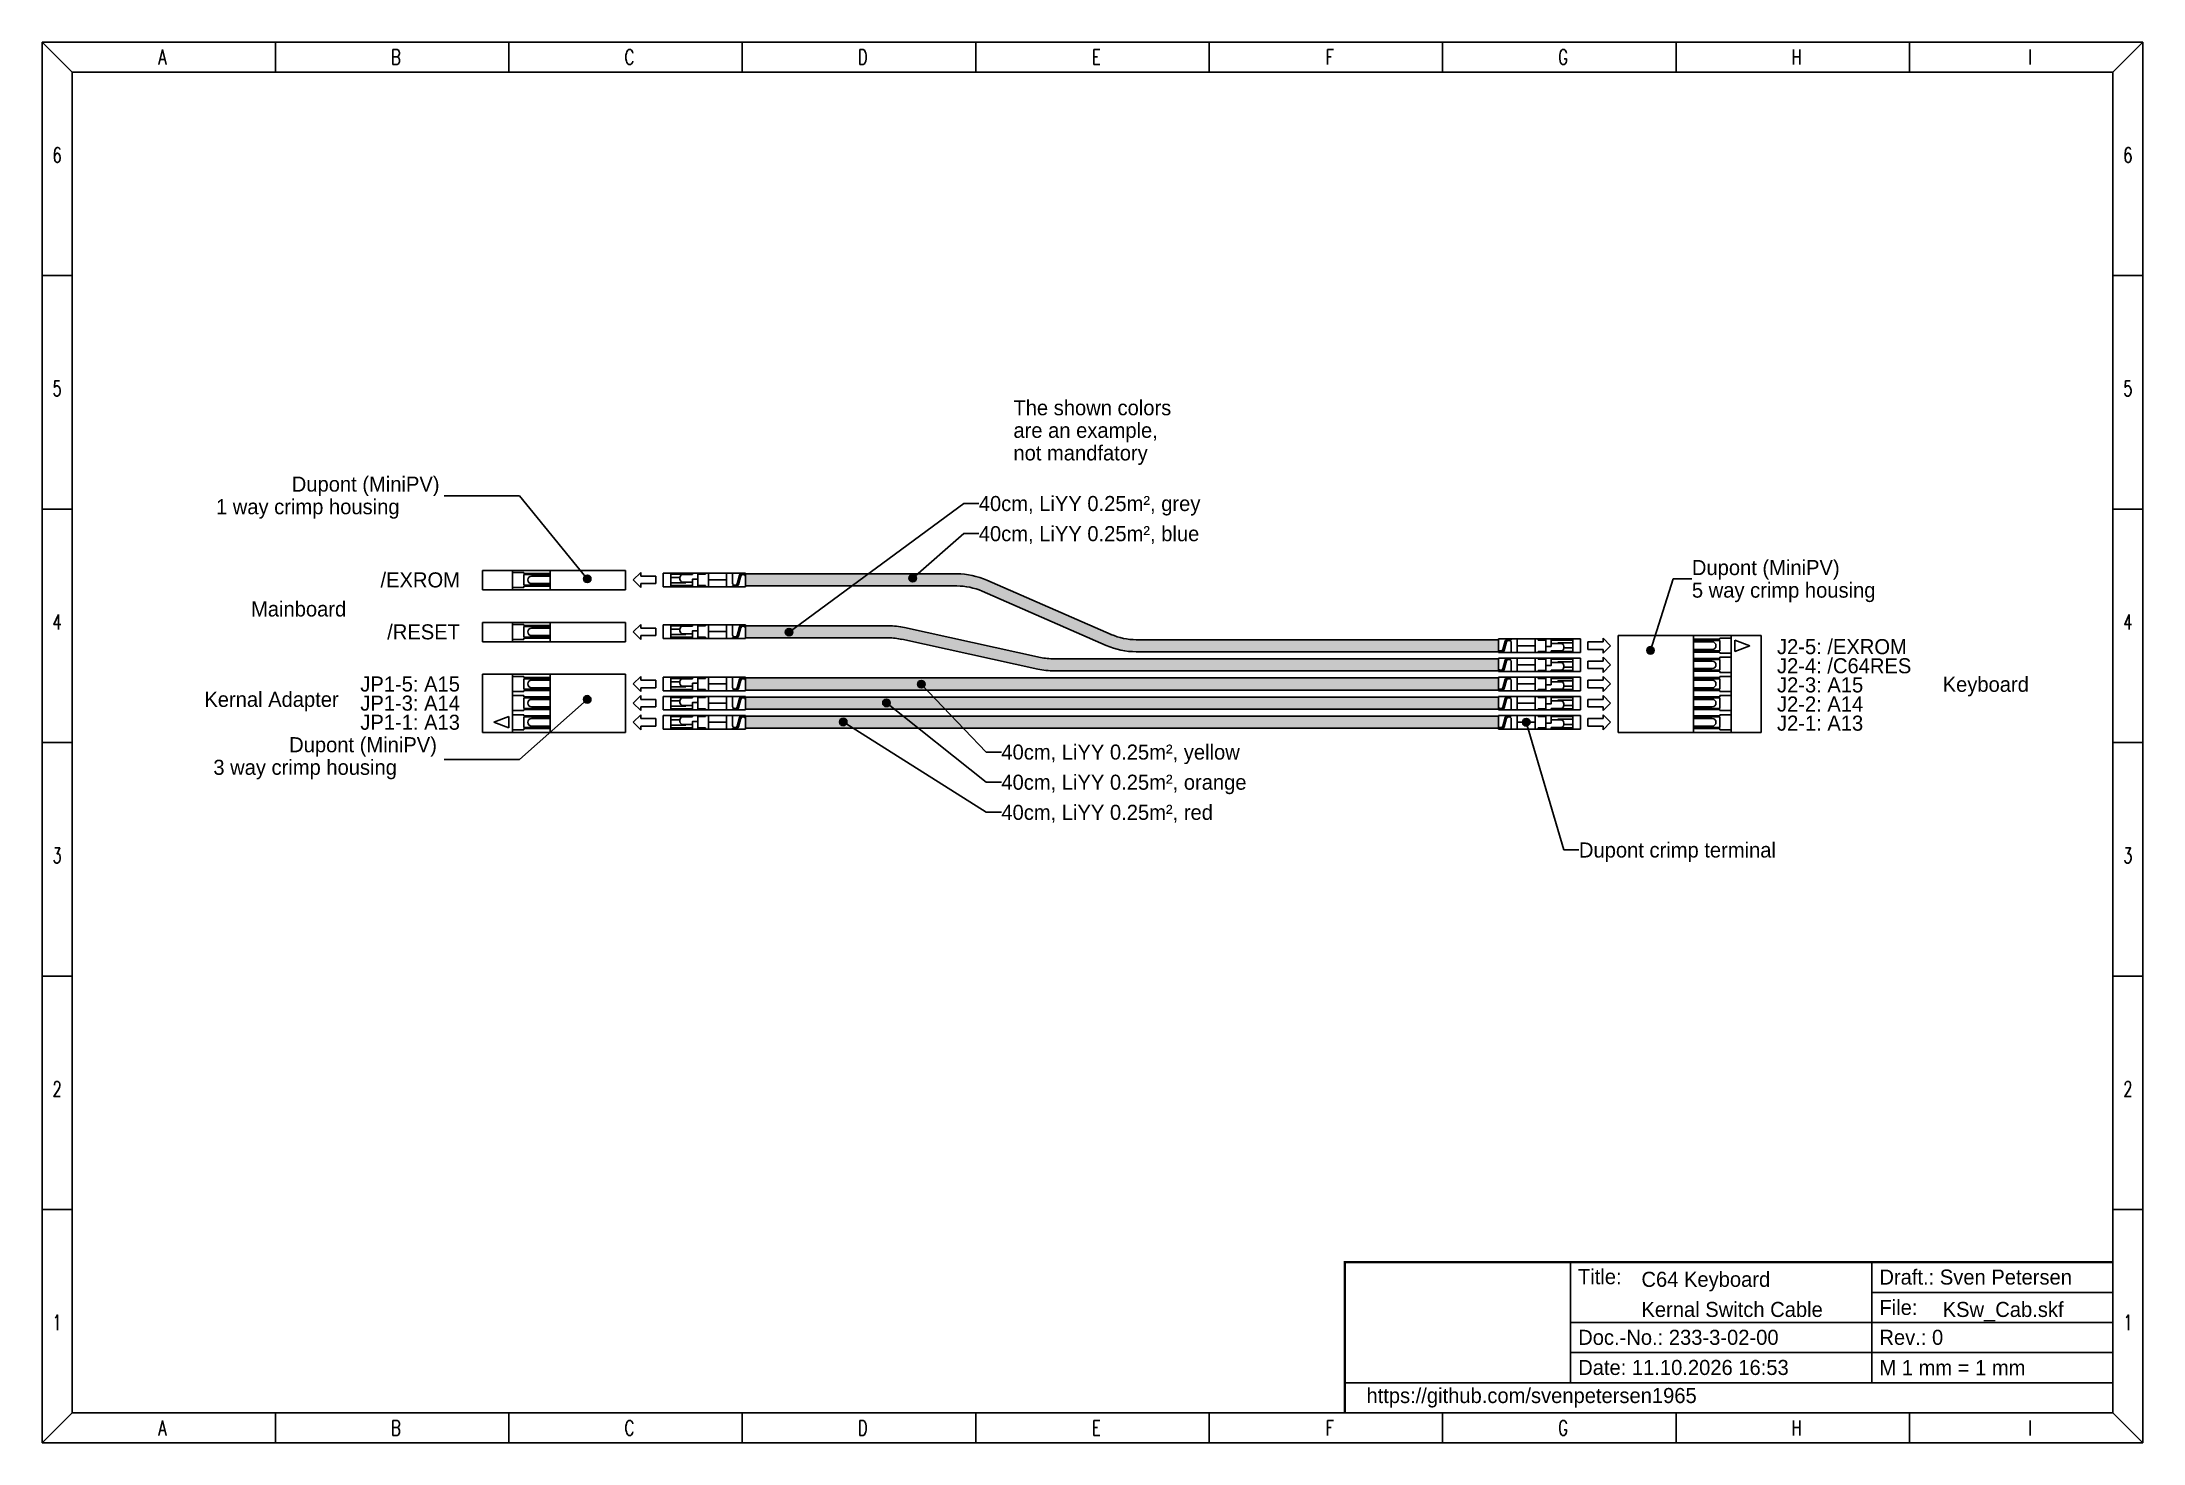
# Model space of a CAD drawing. Extents: x 13 to 292, y 8 to 194.
import ezdxf
from ezdxf.enums import TextEntityAlignment as Align

# ---------------------------------------------------------------- set-up
doc = ezdxf.new("R2010")
doc.units = 0
for name, color, linetype in [('BEMASSUNG', 7, 'Continuous'), ('RAHMEN', 7, 'Continuous'), ('ZEICHNUNG', 7, 'Continuous')]:
    doc.layers.add(name, color=color, linetype=linetype)
doc.styles.add('FUTURALTBT', font='FUTURAL.TTF')
doc.styles.add('ROMANS', font='romans__.ttf')

msp = doc.modelspace()

# ---------------------------------------------------------------- hatches: boundary and pattern name
at = {"layer": 'BEMASSUNG', "linetype": 'Continuous'}
for points in [[(84.5, 123, 1), (85.5, 123, 1)], [(128.73, 123.09, 1), (127.73, 123.09, 1)], [(112.31, 115.92, 1), (111.31, 115.92, 1)], [(226.7, 113.5, 1), (225.7, 113.5, 1)], [(129.87, 109.02, 1), (128.87, 109.02, 1)], [(84.5, 107, 1), (85.5, 107, 1)], [(125.24, 106.53, 1), (124.24, 106.53, 1)], [(119.5, 104, 1), (118.5, 104, 1)], [(210.2, 103.96, 1), (209.2, 103.96, 1)]]:
    msp.add_hatch(color=7, dxfattribs=at).paths.add_polyline_path(points)
at = {"layer": 'ZEICHNUNG', "linetype": 'Continuous'}
for color, points in [(140, [(106, 123.66), (106, 122.06), (134.08, 122.06, -0.103363), (137.44, 121.36), (153.92, 114.16, 0.103363), (157.92, 113.32), (206, 113.32), (206, 114.92), (157.92, 114.92, -0.103363), (154.56, 115.62), (138.08, 122.82, 0.103363), (134.08, 123.66)]), (9, [(206, 110.78), (206, 112.38), (147, 112.38, -0.053951), (145.2, 112.57), (127.14, 116.53, 0.053951), (125, 116.76), (106, 116.76), (106, 115.16), (125, 115.16, -0.053951), (126.8, 114.97), (144.86, 111.01, 0.053951), (147, 110.78)]), (2, [(106, 109.84), (106, 108.24), (206, 108.24), (206, 109.84)]), (30, [(106, 107.3), (106, 105.7), (206, 105.7), (206, 107.3)]), (1, [(106, 104.76), (106, 103.16), (206, 103.16), (206, 104.76)])]:
    msp.add_hatch(color=color, dxfattribs=at).paths.add_polyline_path(points)

# ---------------------------------------------------------------- linework, layer by layer
at = {"layer": 'BEMASSUNG', "color": 7, "linetype": 'Continuous'}
for p, q in [((76, 134), (66, 134)), ((85, 123), (76, 134)), ((111.81, 115.92), (135, 133)), ((135, 133), (137, 133)), ((128.23, 123.09), (135, 129)), ((135, 129), (137, 129)), ((91.1, 122.86), (92.1, 123.86)), ((91.1, 122.86), (92.1, 121.86)), ((92.1, 123.86), (92.1, 123.36)), ((92.1, 123.36), (94.1, 123.36)), ((94.1, 123.36), (94.1, 122.36)), ((226.2, 113.5), (229.2, 123)), ((229.2, 123), (231.7, 123)), ((94.1, 122.36), (92.1, 122.36)), ((92.1, 122.36), (92.1, 121.86)), ((91.1, 115.96), (92.1, 116.96)), ((91.1, 115.96), (92.1, 114.96)), ((92.1, 116.96), (92.1, 116.46)), ((92.1, 116.46), (94.1, 116.46)), ((94.1, 115.46), (92.1, 115.46)), ((92.1, 115.46), (92.1, 114.96)), ((94.1, 116.46), (94.1, 115.46)), ((217.9, 113.62), (217.9, 114.62)), ((217.9, 114.62), (219.9, 114.62)), ((219.9, 114.62), (219.9, 115.12)), ((220.9, 114.12), (219.9, 115.12)), ((219.9, 113.62), (217.9, 113.62)), ((217.9, 111.08), (217.9, 112.08)), ((217.9, 112.08), (219.9, 112.08)), ((220.9, 114.12), (219.9, 113.12)), ((219.9, 113.12), (219.9, 113.62)), ((219.9, 112.08), (219.9, 112.58)), ((220.9, 111.58), (219.9, 112.58)), ((91.1, 109.04), (92.1, 110.04)), ((91.1, 109.04), (92.1, 108.04)), ((92.1, 110.04), (92.1, 109.54)), ((92.1, 109.54), (94.1, 109.54)), ((94.1, 109.54), (94.1, 108.54)), ((129.37, 109.02), (138, 100)), ((219.9, 111.08), (217.9, 111.08)), ((217.9, 108.54), (217.9, 109.54)), ((217.9, 109.54), (219.9, 109.54)), ((220.9, 111.58), (219.9, 110.58)), ((219.9, 110.58), (219.9, 111.08)), ((219.9, 109.54), (219.9, 110.04)), ((220.9, 109.04), (219.9, 110.04)), ((220.9, 109.04), (219.9, 108.04)), ((85, 107), (76, 99)), ((91.1, 106.5), (92.1, 107.5)), ((91.1, 106.5), (92.1, 105.5)), ((94.1, 108.54), (92.1, 108.54)), ((92.1, 108.54), (92.1, 108.04)), ((92.1, 107.5), (92.1, 107)), ((92.1, 107), (94.1, 107)), ((94.1, 107), (94.1, 106)), ((124.74, 106.53), (138, 96)), ((219.9, 108.54), (217.9, 108.54)), ((217.9, 106), (217.9, 107)), ((217.9, 107), (219.9, 107)), ((219.9, 108.04), (219.9, 108.54)), ((219.9, 107), (219.9, 107.5)), ((220.9, 106.5), (219.9, 107.5)), ((220.9, 106.5), (219.9, 105.5)), ((91.1, 103.96), (92.1, 104.96)), ((91.1, 103.96), (92.1, 102.96)), ((94.1, 106), (92.1, 106)), ((92.1, 106), (92.1, 105.5)), ((92.1, 104.96), (92.1, 104.46)), ((92.1, 104.46), (94.1, 104.46)), ((94.1, 103.46), (92.1, 103.46)), ((92.1, 103.46), (92.1, 102.96)), ((94.1, 104.46), (94.1, 103.46)), ((119, 104), (138, 92)), ((209.7, 103.96), (214.7, 87)), ((219.9, 106), (217.9, 106)), ((217.9, 103.46), (217.9, 104.46)), ((217.9, 104.46), (219.9, 104.46)), ((219.9, 103.46), (217.9, 103.46)), ((219.9, 105.5), (219.9, 106)), ((219.9, 104.46), (219.9, 104.96)), ((220.9, 103.96), (219.9, 104.96)), ((220.9, 103.96), (219.9, 102.96)), ((219.9, 102.96), (219.9, 103.46)), ((76, 99), (66, 99)), ((138, 100), (140, 100)), ((138, 96), (140, 96)), ((138, 92), (140, 92)), ((214.7, 87), (216.7, 87))]:
    msp.add_line(p, q, dxfattribs=at)
for centre in [(85, 123), (128.23, 123.09), (111.81, 115.92), (226.2, 113.5), (129.37, 109.02), (85, 107), (124.74, 106.53), (119, 104), (209.7, 103.96)]:
    msp.add_circle(centre, 0.5, dxfattribs=at)
at = {"layer": 'RAHMEN', "color": 7, "linetype": 'Continuous'}
for p, q in [((12.6, 194.27), (16.6, 190.27)), ((12.6, 194.27), (16.6, 194.27)), ((291.6, 194.27), (12.6, 194.27)), ((12.6, 194.27), (12.6, 8.27)), ((43.6, 194.27), (43.6, 190.27)), ((74.6, 194.27), (74.6, 190.27)), ((105.6, 194.27), (105.6, 190.27)), ((136.6, 194.27), (136.6, 190.27)), ((167.6, 194.27), (167.6, 190.27)), ((198.6, 194.27), (198.6, 190.27)), ((229.6, 194.27), (229.6, 190.27)), ((260.6, 194.27), (260.6, 190.27)), ((287.6, 190.27), (291.6, 194.27)), ((291.6, 8.27), (291.6, 194.27)), ((287.6, 190.27), (16.6, 190.27)), ((16.6, 190.27), (16.6, 12.27)), ((287.6, 12.27), (287.6, 190.27)), ((12.6, 163.27), (16.6, 163.27)), ((287.6, 163.27), (291.6, 163.27)), ((12.6, 132.27), (16.6, 132.27)), ((287.6, 132.27), (291.6, 132.27)), ((12.6, 101.27), (16.6, 101.27)), ((287.6, 101.27), (291.6, 101.27)), ((12.6, 70.27), (16.6, 70.27)), ((287.6, 70.27), (291.6, 70.27)), ((12.6, 39.27), (16.6, 39.27)), ((287.6, 39.27), (291.6, 39.27)), ((215.6, 32.27), (215.6, 16.27)), ((255.6, 32.27), (255.6, 16.27)), ((255.6, 28.27), (287.6, 28.27)), ((215.6, 24.27), (255.6, 24.27)), ((255.6, 24.27), (287.6, 24.27)), ((215.6, 20.27), (255.6, 20.27)), ((255.6, 20.27), (287.6, 20.27)), ((185.6, 16.27), (287.6, 16.27)), ((12.6, 8.27), (16.6, 12.27)), ((16.6, 12.27), (287.6, 12.27)), ((43.6, 12.27), (43.6, 8.27)), ((74.6, 12.27), (74.6, 8.27)), ((105.6, 12.27), (105.6, 8.27)), ((136.6, 12.27), (136.6, 8.27)), ((167.6, 12.27), (167.6, 8.27)), ((198.6, 12.27), (198.6, 8.27)), ((229.6, 12.27), (229.6, 8.27)), ((260.6, 12.27), (260.6, 8.27)), ((287.6, 12.27), (291.6, 8.27)), ((291.6, 12.27), (291.6, 8.27)), ((12.6, 8.27), (291.6, 8.27))]:
    msp.add_line(p, q, dxfattribs=at)
msp.add_lwpolyline([(185.6, 12.27, 0.3, 0.3, 0), (185.6, 32.27, 0.3, 0.3, 0), (287.6, 32.27, 0.3, 0.3, 0)], format="xyseb", dxfattribs=at)
at = {"layer": 'ZEICHNUNG', "color": 7, "linetype": 'Continuous'}
for p, q in [((90.1, 124.12), (71.1, 124.12)), ((71.1, 124.12), (71.1, 121.52)), ((75.1, 121.52), (75.1, 124.12)), ((76.6, 123.86), (75.1, 123.86)), ((75.1, 123.86), (75.1, 121.86)), ((76.6, 123.71), (76.6, 123.86)), ((80.1, 123.71), (76.6, 123.71)), ((80.1, 123.56), (76.6, 123.56)), ((76.6, 123.56), (76.6, 122.16)), ((80.1, 123.36), (77.6, 123.36)), ((80.1, 121.52), (80.1, 124.12)), ((80.1, 122.01), (80.1, 123.71)), ((90.1, 121.52), (90.1, 124.12)), ((95.1, 121.96), (95.1, 123.76)), ((99, 123.76), (95.1, 123.76)), ((96.1, 121.96), (96.1, 123.76)), ((99, 123.61), (96.1, 123.61)), ((97.3, 123.16), (96.1, 123.16)), ((97.3, 123.16), (97.3, 122.96)), ((99, 123.56), (97.7, 123.56)), ((99.7, 123.76), (99, 123.76)), ((99, 123.76), (99, 123.56)), ((99.7, 121.96), (99.7, 123.76)), ((101.1, 123.76), (99.7, 123.76)), ((100.7, 123.61), (99.7, 123.61)), ((100.7, 123.76), (100.7, 123.61)), ((101.1, 121.96), (101.1, 123.76)), ((103.5, 123.76), (101.1, 123.76)), ((103.5, 122.86), (101.1, 122.86)), ((103.5, 121.96), (103.5, 123.76)), ((104.3, 123.76), (103.5, 123.76)), ((106, 123.76), (104.3, 123.76)), ((104.3, 122.41), (104.3, 123.76)), ((104.3, 123.76), (104.3, 122.41)), ((105.22, 123.48), (104.91, 122.34)), ((105.08, 122.24), (105.39, 123.38)), ((106, 123.66), (105.46, 123.66)), ((105.63, 123.56), (105.75, 123.56)), ((106, 123.76), (106, 121.96)), ((106, 123.66), (106, 122.06)), ((106, 123.66), (134.08, 123.66)), ((106, 123.66), (106, 122.06)), ((106, 123.31), (106, 121.96)), ((138.08, 122.82), (154.56, 115.62)), ((71.1, 121.52), (90.1, 121.52)), ((75.1, 121.86), (76.6, 121.86)), ((76.6, 122.16), (80.1, 122.16)), ((80.1, 122.01), (76.6, 122.01)), ((76.6, 122.01), (76.6, 121.86)), ((77.6, 122.36), (80.1, 122.36)), ((99, 121.96), (95.1, 121.96)), ((96.1, 122.46), (98.1, 122.46)), ((99, 122.11), (96.1, 122.11)), ((97.7, 122.56), (99, 122.56)), ((98.1, 122.46), (98.1, 122.56)), ((100.7, 122.11), (99.7, 122.11)), ((101.1, 121.96), (99.7, 121.96)), ((100.7, 121.96), (100.7, 122.11)), ((103.5, 121.96), (101.1, 121.96)), ((104.3, 121.96), (103.5, 121.96)), ((104.84, 122.06), (104.3, 122.06)), ((104.3, 122.06), (104.3, 121.96)), ((106, 121.96), (104.3, 121.96)), ((104.67, 122.16), (104.55, 122.16)), ((106, 122.06), (134.08, 122.06)), ((137.44, 121.36), (153.92, 114.16)), ((90.1, 117.22), (71.1, 117.22)), ((71.1, 117.22), (71.1, 114.62)), ((75.1, 114.62), (75.1, 117.22)), ((80.1, 114.62), (80.1, 117.22)), ((90.1, 114.62), (90.1, 117.22)), ((71.1, 114.62), (90.1, 114.62)), ((76.6, 116.96), (75.1, 116.96)), ((75.1, 116.96), (75.1, 114.96)), ((75.1, 114.96), (76.6, 114.96)), ((76.6, 116.81), (76.6, 116.96)), ((80.1, 116.81), (76.6, 116.81)), ((80.1, 116.66), (76.6, 116.66)), ((76.6, 116.66), (76.6, 115.26)), ((76.6, 115.26), (80.1, 115.26)), ((80.1, 115.11), (76.6, 115.11)), ((76.6, 115.11), (76.6, 114.96)), ((80.1, 116.46), (77.6, 116.46)), ((77.6, 115.46), (80.1, 115.46)), ((80.1, 115.11), (80.1, 116.81)), ((95.1, 115.1), (95.1, 116.9)), ((99, 116.9), (95.1, 116.9)), ((99, 115.1), (95.1, 115.1)), ((96.1, 115.1), (96.1, 116.9)), ((99, 116.75), (96.1, 116.75)), ((97.3, 116.3), (96.1, 116.3)), ((96.1, 115.6), (98.1, 115.6)), ((99, 115.25), (96.1, 115.25)), ((97.3, 116.3), (97.3, 116.1)), ((99, 116.7), (97.7, 116.7)), ((97.7, 115.7), (99, 115.7)), ((98.1, 115.6), (98.1, 115.7)), ((99.7, 116.9), (99, 116.9)), ((99, 116.9), (99, 116.7)), ((99.7, 115.1), (99.7, 116.9)), ((101.1, 116.9), (99.7, 116.9)), ((100.7, 116.75), (99.7, 116.75)), ((100.7, 115.25), (99.7, 115.25)), ((101.1, 115.1), (99.7, 115.1)), ((100.7, 116.9), (100.7, 116.75)), ((100.7, 115.1), (100.7, 115.25)), ((101.1, 115.1), (101.1, 116.9)), ((103.5, 116.9), (101.1, 116.9)), ((103.5, 116), (101.1, 116)), ((103.5, 115.1), (101.1, 115.1)), ((103.5, 115.1), (103.5, 116.9)), ((104.3, 116.9), (103.5, 116.9)), ((104.3, 115.1), (103.5, 115.1)), ((106, 116.9), (104.3, 116.9)), ((104.3, 115.55), (104.3, 116.9)), ((104.3, 116.9), (104.3, 115.55)), ((104.84, 115.2), (104.3, 115.2)), ((104.3, 115.2), (104.3, 115.1)), ((106, 115.1), (104.3, 115.1)), ((104.67, 115.3), (104.55, 115.3)), ((105.22, 116.62), (104.91, 115.48)), ((105.08, 115.38), (105.39, 116.52)), ((106, 116.8), (105.46, 116.8)), ((105.63, 116.7), (105.75, 116.7)), ((106, 116.9), (106, 115.1)), ((106, 116.76), (106, 115.16)), ((106, 116.76), (125, 116.76)), ((106, 116.76), (106, 115.16)), ((106, 116.45), (106, 115.1)), ((106, 115.16), (125, 115.16)), ((126.8, 114.97), (144.86, 111.01)), ((127.14, 116.53), (145.2, 112.57)), ((157.92, 114.92), (206, 114.92)), ((206, 113.22), (206, 115.02)), ((206, 115.02), (207.7, 115.02)), ((206, 113.67), (206, 115.02)), ((206, 114.92), (206, 113.32)), ((206.92, 114.74), (206.61, 113.6)), ((206.78, 113.5), (207.09, 114.64)), ((207.16, 114.92), (207.7, 114.92)), ((207.33, 114.82), (207.45, 114.82)), ((207.7, 115.02), (208.5, 115.02)), ((207.7, 114.92), (207.7, 115.02)), ((207.7, 114.57), (207.7, 113.22)), ((207.7, 113.22), (207.7, 114.57)), ((208.5, 115.02), (208.5, 113.22)), ((208.5, 115.02), (210.9, 115.02)), ((210.9, 115.02), (210.9, 113.22)), ((210.9, 115.02), (212.3, 115.02)), ((211.3, 115.02), (211.3, 114.87)), ((211.3, 114.87), (212.3, 114.87)), ((212.3, 115.02), (212.3, 113.22)), ((213, 115.02), (216.9, 115.02)), ((213, 114.87), (215.9, 114.87)), ((214.3, 114.42), (213, 114.42)), ((215.9, 114.52), (213.9, 114.52)), ((213.9, 114.52), (213.9, 114.42)), ((215.9, 115.02), (215.9, 113.22)), ((216.9, 115.02), (216.9, 113.22)), ((240.9, 115.46), (221.9, 115.46)), ((221.9, 115.46), (221.9, 102.62)), ((231.9, 115.46), (231.9, 102.62)), ((231.9, 114.97), (231.9, 113.27)), ((231.9, 114.97), (235.4, 114.97)), ((235.4, 114.82), (231.9, 114.82)), ((234.4, 114.62), (231.9, 114.62)), ((236.9, 115.12), (235.4, 115.12)), ((235.4, 114.97), (235.4, 115.12)), ((235.4, 113.42), (235.4, 114.82)), ((236.9, 115.46), (236.9, 102.62)), ((236.9, 113.12), (236.9, 115.12)), ((237.4, 113.37), (237.4, 114.87)), ((237.4, 114.87), (239.4, 114.12)), ((240.9, 102.62), (240.9, 115.46)), ((147, 112.38), (206, 112.38)), ((157.92, 113.32), (206, 113.32)), ((206, 113.32), (206.54, 113.32)), ((206, 113.22), (207.7, 113.22)), ((206, 110.68), (206, 112.48)), ((206, 112.48), (207.7, 112.48)), ((206, 111.13), (206, 112.48)), ((206, 112.38), (206, 110.78)), ((206.37, 113.42), (206.25, 113.42)), ((206.92, 112.2), (206.61, 111.06)), ((206.78, 110.96), (207.09, 112.1)), ((207.16, 112.38), (207.7, 112.38)), ((207.33, 112.28), (207.45, 112.28)), ((207.7, 113.22), (208.5, 113.22)), ((207.7, 112.48), (208.5, 112.48)), ((207.7, 112.38), (207.7, 112.48)), ((207.7, 112.03), (207.7, 110.68)), ((207.7, 110.68), (207.7, 112.03)), ((208.5, 114.12), (210.9, 114.12)), ((208.5, 113.22), (210.9, 113.22)), ((208.5, 112.48), (208.5, 110.68)), ((208.5, 112.48), (210.9, 112.48)), ((210.9, 113.22), (212.3, 113.22)), ((210.9, 112.48), (210.9, 110.68)), ((210.9, 112.48), (212.3, 112.48)), ((211.3, 113.22), (211.3, 113.37)), ((211.3, 113.37), (212.3, 113.37)), ((211.3, 112.48), (211.3, 112.33)), ((211.3, 112.33), (212.3, 112.33)), ((212.3, 113.22), (213, 113.22)), ((212.3, 112.48), (212.3, 110.68)), ((213, 113.42), (214.3, 113.42)), ((213, 113.22), (213, 113.42)), ((213, 113.37), (215.9, 113.37)), ((213, 113.22), (216.9, 113.22)), ((213, 112.48), (216.9, 112.48)), ((213, 112.33), (215.9, 112.33)), ((214.3, 111.88), (213, 111.88)), ((215.9, 111.98), (213.9, 111.98)), ((213.9, 111.98), (213.9, 111.88)), ((214.7, 113.82), (214.7, 114.02)), ((214.7, 113.82), (215.9, 113.82)), ((215.9, 112.48), (215.9, 110.68)), ((216.9, 112.48), (216.9, 110.68)), ((231.9, 113.62), (234.4, 113.62)), ((231.9, 113.42), (235.4, 113.42)), ((231.9, 113.27), (235.4, 113.27)), ((231.9, 112.43), (231.9, 110.73)), ((231.9, 112.43), (235.4, 112.43)), ((235.4, 112.28), (231.9, 112.28)), ((234.4, 112.08), (231.9, 112.08)), ((235.4, 113.27), (235.4, 113.12)), ((235.4, 113.12), (236.9, 113.12)), ((236.9, 112.58), (235.4, 112.58)), ((235.4, 112.43), (235.4, 112.58)), ((235.4, 110.88), (235.4, 112.28)), ((236.9, 110.58), (236.9, 112.58)), ((239.4, 114.12), (237.4, 113.37)), ((90.1, 110.34), (71.1, 110.34)), ((71.1, 110.34), (71.1, 102.62)), ((75.1, 102.62), (75.1, 110.34)), ((76.6, 110.04), (75.1, 110.04)), ((75.1, 110.04), (75.1, 108.04)), ((76.6, 109.89), (76.6, 110.04)), ((80.1, 109.89), (76.6, 109.89)), ((80.1, 109.74), (76.6, 109.74)), ((76.6, 109.74), (76.6, 108.34)), ((80.1, 109.54), (77.6, 109.54)), ((80.1, 102.62), (80.1, 110.34)), ((80.1, 108.19), (80.1, 109.89)), ((90.1, 102.62), (90.1, 110.34)), ((95.1, 108.14), (95.1, 109.94)), ((99, 109.94), (95.1, 109.94)), ((96.1, 108.14), (96.1, 109.94)), ((99, 109.79), (96.1, 109.79)), ((97.3, 109.34), (96.1, 109.34)), ((97.3, 109.34), (97.3, 109.14)), ((99, 109.74), (97.7, 109.74)), ((99.7, 109.94), (99, 109.94)), ((99, 109.94), (99, 109.74)), ((99.7, 108.14), (99.7, 109.94)), ((101.1, 109.94), (99.7, 109.94)), ((100.7, 109.79), (99.7, 109.79)), ((100.7, 109.94), (100.7, 109.79)), ((101.1, 108.14), (101.1, 109.94)), ((103.5, 109.94), (101.1, 109.94)), ((103.5, 109.04), (101.1, 109.04)), ((103.5, 108.14), (103.5, 109.94)), ((104.3, 109.94), (103.5, 109.94)), ((106, 109.94), (104.3, 109.94)), ((104.3, 108.59), (104.3, 109.94)), ((104.3, 109.94), (104.3, 108.59)), ((105.22, 109.66), (104.91, 108.52)), ((105.08, 108.42), (105.39, 109.56)), ((106, 109.84), (105.46, 109.84)), ((105.63, 109.74), (105.75, 109.74)), ((106, 109.94), (106, 108.14)), ((106, 109.84), (206, 109.84)), ((106, 109.84), (106, 108.24)), ((106, 109.49), (106, 108.14)), ((147, 110.78), (206, 110.78)), ((206, 110.78), (206.54, 110.78)), ((206, 110.68), (207.7, 110.68)), ((206, 108.14), (206, 109.94)), ((206, 109.94), (207.7, 109.94)), ((206, 108.59), (206, 109.94)), ((206, 109.84), (206, 108.24)), ((206.37, 110.88), (206.25, 110.88)), ((206.92, 109.66), (206.61, 108.52)), ((206.78, 108.42), (207.09, 109.56)), ((207.16, 109.84), (207.7, 109.84)), ((207.33, 109.74), (207.45, 109.74)), ((207.7, 110.68), (208.5, 110.68)), ((207.7, 109.94), (208.5, 109.94)), ((207.7, 109.84), (207.7, 109.94)), ((207.7, 109.49), (207.7, 108.14)), ((207.7, 108.14), (207.7, 109.49)), ((208.5, 111.58), (210.9, 111.58)), ((208.5, 110.68), (210.9, 110.68)), ((208.5, 109.94), (208.5, 108.14)), ((208.5, 109.94), (210.9, 109.94)), ((208.5, 109.04), (210.9, 109.04)), ((210.9, 110.68), (212.3, 110.68)), ((210.9, 109.94), (210.9, 108.14)), ((210.9, 109.94), (212.3, 109.94)), ((211.3, 110.68), (211.3, 110.83)), ((211.3, 110.83), (212.3, 110.83)), ((211.3, 109.94), (211.3, 109.79)), ((211.3, 109.79), (212.3, 109.79)), ((212.3, 110.68), (213, 110.68)), ((212.3, 109.94), (212.3, 108.14)), ((213, 110.88), (214.3, 110.88)), ((213, 110.68), (213, 110.88)), ((213, 110.83), (215.9, 110.83)), ((213, 110.68), (216.9, 110.68)), ((213, 109.94), (216.9, 109.94)), ((213, 109.79), (215.9, 109.79)), ((214.3, 109.34), (213, 109.34)), ((215.9, 109.44), (213.9, 109.44)), ((213.9, 109.44), (213.9, 109.34)), ((214.7, 111.28), (214.7, 111.48)), ((214.7, 111.28), (215.9, 111.28)), ((214.7, 108.74), (214.7, 108.94)), ((215.9, 109.94), (215.9, 108.14)), ((216.9, 109.94), (216.9, 108.14)), ((231.9, 111.08), (234.4, 111.08)), ((231.9, 110.88), (235.4, 110.88)), ((231.9, 110.73), (235.4, 110.73)), ((231.9, 109.89), (231.9, 108.19)), ((231.9, 109.89), (235.4, 109.89)), ((235.4, 109.74), (231.9, 109.74)), ((234.4, 109.54), (231.9, 109.54)), ((235.4, 110.73), (235.4, 110.58)), ((235.4, 110.58), (236.9, 110.58)), ((236.9, 110.04), (235.4, 110.04)), ((235.4, 109.89), (235.4, 110.04)), ((235.4, 108.34), (235.4, 109.74)), ((236.9, 108.04), (236.9, 110.04)), ((75.1, 108.04), (76.6, 108.04)), ((76.6, 107.5), (75.1, 107.5)), ((75.1, 107.5), (75.1, 105.5)), ((76.6, 108.34), (80.1, 108.34)), ((80.1, 108.19), (76.6, 108.19)), ((76.6, 108.19), (76.6, 108.04)), ((76.6, 107.35), (76.6, 107.5)), ((80.1, 107.35), (76.6, 107.35)), ((80.1, 107.2), (76.6, 107.2)), ((76.6, 107.2), (76.6, 105.8)), ((77.6, 108.54), (80.1, 108.54)), ((80.1, 107), (77.6, 107)), ((80.1, 105.65), (80.1, 107.35)), ((99, 108.14), (95.1, 108.14)), ((95.1, 105.6), (95.1, 107.4)), ((99, 107.4), (95.1, 107.4)), ((96.1, 108.64), (98.1, 108.64)), ((99, 108.29), (96.1, 108.29)), ((96.1, 105.6), (96.1, 107.4)), ((99, 107.25), (96.1, 107.25)), ((97.3, 106.8), (96.1, 106.8)), ((96.1, 106.1), (98.1, 106.1)), ((97.3, 106.8), (97.3, 106.6)), ((97.7, 108.74), (99, 108.74)), ((99, 107.2), (97.7, 107.2)), ((97.7, 106.2), (99, 106.2)), ((98.1, 108.64), (98.1, 108.74)), ((98.1, 106.1), (98.1, 106.2)), ((99.7, 107.4), (99, 107.4)), ((99, 107.4), (99, 107.2)), ((100.7, 108.29), (99.7, 108.29)), ((101.1, 108.14), (99.7, 108.14)), ((99.7, 105.6), (99.7, 107.4)), ((101.1, 107.4), (99.7, 107.4)), ((100.7, 107.25), (99.7, 107.25)), ((100.7, 108.14), (100.7, 108.29)), ((100.7, 107.4), (100.7, 107.25)), ((103.5, 108.14), (101.1, 108.14)), ((101.1, 105.6), (101.1, 107.4)), ((103.5, 107.4), (101.1, 107.4)), ((103.5, 106.5), (101.1, 106.5)), ((104.3, 108.14), (103.5, 108.14)), ((103.5, 105.6), (103.5, 107.4)), ((104.3, 107.4), (103.5, 107.4)), ((104.84, 108.24), (104.3, 108.24)), ((104.3, 108.24), (104.3, 108.14)), ((106, 108.14), (104.3, 108.14)), ((106, 107.4), (104.3, 107.4)), ((104.3, 106.05), (104.3, 107.4)), ((104.3, 107.4), (104.3, 106.05)), ((104.67, 108.34), (104.55, 108.34)), ((105.22, 107.12), (104.91, 105.98)), ((105.08, 105.88), (105.39, 107.02)), ((106, 107.3), (105.46, 107.3)), ((105.63, 107.2), (105.75, 107.2)), ((106, 108.24), (206, 108.24)), ((106, 107.4), (106, 105.6)), ((106, 107.3), (206, 107.3)), ((106, 107.3), (106, 105.7)), ((106, 106.95), (106, 105.6)), ((206, 108.24), (206.54, 108.24)), ((206, 108.14), (207.7, 108.14)), ((206, 105.6), (206, 107.4)), ((206, 107.4), (207.7, 107.4)), ((206, 106.05), (206, 107.4)), ((206, 107.3), (206, 105.7)), ((206.37, 108.34), (206.25, 108.34)), ((206.92, 107.12), (206.61, 105.98)), ((206.78, 105.88), (207.09, 107.02)), ((207.16, 107.3), (207.7, 107.3)), ((207.33, 107.2), (207.45, 107.2)), ((207.7, 108.14), (208.5, 108.14)), ((207.7, 107.4), (208.5, 107.4)), ((207.7, 107.3), (207.7, 107.4)), ((207.7, 106.95), (207.7, 105.6)), ((207.7, 105.6), (207.7, 106.95)), ((208.5, 108.14), (210.9, 108.14)), ((208.5, 107.4), (208.5, 105.6)), ((208.5, 107.4), (210.9, 107.4)), ((208.5, 106.5), (210.9, 106.5)), ((210.9, 108.14), (212.3, 108.14)), ((210.9, 107.4), (210.9, 105.6)), ((210.9, 107.4), (212.3, 107.4)), ((211.3, 108.14), (211.3, 108.29)), ((211.3, 108.29), (212.3, 108.29)), ((211.3, 107.4), (211.3, 107.25)), ((211.3, 107.25), (212.3, 107.25)), ((212.3, 108.14), (213, 108.14)), ((212.3, 107.4), (212.3, 105.6)), ((213, 108.34), (214.3, 108.34)), ((213, 108.14), (213, 108.34)), ((213, 108.29), (215.9, 108.29)), ((213, 108.14), (216.9, 108.14)), ((213, 107.4), (216.9, 107.4)), ((213, 107.25), (215.9, 107.25)), ((214.3, 106.8), (213, 106.8)), ((215.9, 106.9), (213.9, 106.9)), ((213.9, 106.9), (213.9, 106.8)), ((214.7, 108.74), (215.9, 108.74)), ((214.7, 106.2), (214.7, 106.4)), ((214.7, 106.2), (215.9, 106.2)), ((215.9, 107.4), (215.9, 105.6)), ((216.9, 107.4), (216.9, 105.6)), ((231.9, 108.54), (234.4, 108.54)), ((231.9, 108.34), (235.4, 108.34)), ((231.9, 108.19), (235.4, 108.19)), ((231.9, 107.35), (231.9, 105.65)), ((231.9, 107.35), (235.4, 107.35)), ((235.4, 107.2), (231.9, 107.2)), ((234.4, 107), (231.9, 107)), ((235.4, 108.19), (235.4, 108.04)), ((235.4, 108.04), (236.9, 108.04)), ((236.9, 107.5), (235.4, 107.5)), ((235.4, 107.35), (235.4, 107.5)), ((235.4, 105.8), (235.4, 107.2)), ((236.9, 105.5), (236.9, 107.5)), ((72.6, 103.96), (74.6, 104.71)), ((74.6, 103.21), (72.6, 103.96)), ((74.6, 104.71), (74.6, 103.21)), ((75.1, 105.5), (76.6, 105.5)), ((76.6, 104.96), (75.1, 104.96)), ((75.1, 104.96), (75.1, 102.96)), ((76.6, 105.8), (80.1, 105.8)), ((80.1, 105.65), (76.6, 105.65)), ((76.6, 105.65), (76.6, 105.5)), ((76.6, 104.81), (76.6, 104.96)), ((80.1, 104.81), (76.6, 104.81)), ((80.1, 104.66), (76.6, 104.66)), ((76.6, 104.66), (76.6, 103.26)), ((76.6, 103.26), (80.1, 103.26)), ((77.6, 106), (80.1, 106)), ((80.1, 104.46), (77.6, 104.46)), ((77.6, 103.46), (80.1, 103.46)), ((80.1, 103.11), (80.1, 104.81)), ((99, 105.6), (95.1, 105.6)), ((95.1, 103.06), (95.1, 104.86)), ((99, 104.86), (95.1, 104.86)), ((99, 105.75), (96.1, 105.75)), ((96.1, 103.06), (96.1, 104.86)), ((99, 104.71), (96.1, 104.71)), ((97.3, 104.26), (96.1, 104.26)), ((96.1, 103.56), (98.1, 103.56)), ((97.3, 104.26), (97.3, 104.06)), ((99, 104.66), (97.7, 104.66)), ((97.7, 103.66), (99, 103.66)), ((98.1, 103.56), (98.1, 103.66)), ((99.7, 104.86), (99, 104.86)), ((99, 104.86), (99, 104.66)), ((100.7, 105.75), (99.7, 105.75)), ((101.1, 105.6), (99.7, 105.6)), ((99.7, 103.06), (99.7, 104.86)), ((101.1, 104.86), (99.7, 104.86)), ((100.7, 104.71), (99.7, 104.71)), ((100.7, 105.6), (100.7, 105.75)), ((100.7, 104.86), (100.7, 104.71)), ((103.5, 105.6), (101.1, 105.6)), ((101.1, 103.06), (101.1, 104.86)), ((103.5, 104.86), (101.1, 104.86)), ((103.5, 103.96), (101.1, 103.96)), ((104.3, 105.6), (103.5, 105.6)), ((103.5, 103.06), (103.5, 104.86)), ((104.3, 104.86), (103.5, 104.86)), ((104.84, 105.7), (104.3, 105.7)), ((104.3, 105.7), (104.3, 105.6)), ((106, 105.6), (104.3, 105.6)), ((106, 104.86), (104.3, 104.86)), ((104.3, 103.51), (104.3, 104.86)), ((104.3, 104.86), (104.3, 103.51)), ((104.67, 105.8), (104.55, 105.8)), ((104.67, 103.26), (104.55, 103.26)), ((105.22, 104.58), (104.91, 103.44)), ((105.08, 103.34), (105.39, 104.48)), ((106, 104.76), (105.46, 104.76)), ((105.63, 104.66), (105.75, 104.66)), ((106, 105.7), (206, 105.7)), ((106, 104.86), (106, 103.06)), ((106, 104.76), (206, 104.76)), ((106, 104.76), (106, 103.16)), ((106, 104.41), (106, 103.06)), ((206, 105.7), (206.54, 105.7)), ((206, 105.6), (207.7, 105.6)), ((206, 103.06), (206, 104.86)), ((206, 104.86), (207.7, 104.86)), ((206, 103.51), (206, 104.86)), ((206, 104.76), (206, 103.16)), ((206.37, 105.8), (206.25, 105.8)), ((206.37, 103.26), (206.25, 103.26)), ((206.92, 104.58), (206.61, 103.44)), ((206.78, 103.34), (207.09, 104.48)), ((207.16, 104.76), (207.7, 104.76)), ((207.33, 104.66), (207.45, 104.66)), ((207.7, 105.6), (208.5, 105.6)), ((207.7, 104.86), (208.5, 104.86)), ((207.7, 104.76), (207.7, 104.86)), ((207.7, 104.41), (207.7, 103.06)), ((207.7, 103.06), (207.7, 104.41)), ((208.5, 105.6), (210.9, 105.6)), ((208.5, 104.86), (208.5, 103.06)), ((208.5, 104.86), (210.9, 104.86)), ((208.5, 103.96), (210.9, 103.96)), ((210.9, 105.6), (212.3, 105.6)), ((210.9, 104.86), (210.9, 103.06)), ((210.9, 104.86), (212.3, 104.86)), ((211.3, 105.6), (211.3, 105.75)), ((211.3, 105.75), (212.3, 105.75)), ((211.3, 104.86), (211.3, 104.71)), ((211.3, 104.71), (212.3, 104.71)), ((212.3, 105.6), (213, 105.6)), ((212.3, 104.86), (212.3, 103.06)), ((213, 105.8), (214.3, 105.8)), ((213, 105.6), (213, 105.8)), ((213, 105.75), (215.9, 105.75)), ((213, 105.6), (216.9, 105.6)), ((213, 104.86), (216.9, 104.86)), ((213, 104.71), (215.9, 104.71)), ((214.3, 104.26), (213, 104.26)), ((213, 103.26), (214.3, 103.26)), ((213, 103.06), (213, 103.26)), ((215.9, 104.36), (213.9, 104.36)), ((213.9, 104.36), (213.9, 104.26)), ((214.7, 103.66), (214.7, 103.86)), ((214.7, 103.66), (215.9, 103.66)), ((215.9, 104.86), (215.9, 103.06)), ((216.9, 104.86), (216.9, 103.06)), ((231.9, 106), (234.4, 106)), ((231.9, 105.8), (235.4, 105.8)), ((231.9, 105.65), (235.4, 105.65)), ((231.9, 104.81), (231.9, 103.11)), ((231.9, 104.81), (235.4, 104.81)), ((235.4, 104.66), (231.9, 104.66)), ((234.4, 104.46), (231.9, 104.46)), ((231.9, 103.46), (234.4, 103.46)), ((231.9, 103.26), (235.4, 103.26)), ((235.4, 105.65), (235.4, 105.5)), ((235.4, 105.5), (236.9, 105.5)), ((236.9, 104.96), (235.4, 104.96)), ((235.4, 104.81), (235.4, 104.96)), ((235.4, 103.26), (235.4, 104.66)), ((236.9, 102.96), (236.9, 104.96)), ((71.1, 102.62), (90.1, 102.62)), ((75.1, 102.96), (76.6, 102.96)), ((80.1, 103.11), (76.6, 103.11)), ((76.6, 103.11), (76.6, 102.96)), ((99, 103.06), (95.1, 103.06)), ((99, 103.21), (96.1, 103.21)), ((100.7, 103.21), (99.7, 103.21)), ((101.1, 103.06), (99.7, 103.06)), ((100.7, 103.06), (100.7, 103.21)), ((103.5, 103.06), (101.1, 103.06)), ((104.3, 103.06), (103.5, 103.06)), ((104.84, 103.16), (104.3, 103.16)), ((104.3, 103.16), (104.3, 103.06)), ((106, 103.06), (104.3, 103.06)), ((106, 103.16), (206, 103.16)), ((206, 103.16), (206.54, 103.16)), ((206, 103.06), (207.7, 103.06)), ((207.7, 103.06), (208.5, 103.06)), ((208.5, 103.06), (210.9, 103.06)), ((210.9, 103.06), (212.3, 103.06)), ((211.3, 103.06), (211.3, 103.21)), ((211.3, 103.21), (212.3, 103.21)), ((212.3, 103.06), (213, 103.06)), ((213, 103.21), (215.9, 103.21)), ((213, 103.06), (216.9, 103.06)), ((221.9, 102.62), (240.9, 102.62)), ((231.9, 103.11), (235.4, 103.11)), ((235.4, 103.11), (235.4, 102.96)), ((235.4, 102.96), (236.9, 102.96))]:
    msp.add_line(p, q, dxfattribs=at)
for points in [[(99.7, 122.96), (99, 122.96), (99, 121.96), (99.7, 121.96), (99.7, 122.96)], [(99.7, 116.1), (99, 116.1), (99, 115.1), (99.7, 115.1), (99.7, 116.1)], [(99.7, 109.14), (99, 109.14), (99, 108.14), (99.7, 108.14), (99.7, 109.14)], [(212.3, 103.86), (213, 103.86), (213, 104.86), (212.3, 104.86), (212.3, 103.86)]]:
    msp.add_lwpolyline(points, dxfattribs=at)
for points in [[(212.3, 114.02), (213, 114.02), (213, 115.02), (212.3, 115.02)], [(212.3, 111.48), (213, 111.48), (213, 112.48), (212.3, 112.48)], [(212.3, 108.94), (213, 108.94), (213, 109.94), (212.3, 109.94)], [(99.7, 106.6), (99, 106.6), (99, 105.6), (99.7, 105.6)], [(212.3, 106.4), (213, 106.4), (213, 107.4), (212.3, 107.4)], [(99.7, 104.06), (99, 104.06), (99, 103.06), (99.7, 103.06)]]:
    msp.add_lwpolyline(points, close=True, dxfattribs=at)
for centre, radius, start, end in [((77.6, 122.86), 0.5, 90, 180), ((77.6, 122.86), 0.5, 180, 270), ((97.7, 123.16), 0.4, 90, 180), ((97.7, 122.96), 0.4, 180, 270), ((105.46, 123.41), 0.25, 90, 164.4759), ((105.63, 123.31), 0.25, 90, 164.4759), ((105.75, 123.31), 0.25, 0, 90), ((134.08, 113.66), 10, 66.3947, 90), ((104.55, 122.41), 0.25, 180, 270), ((104.67, 122.41), 0.25, 270, 344.4759), ((104.84, 122.31), 0.25, 270, 344.4759), ((134.08, 113.66), 8.4, 66.3947, 90), ((77.6, 115.96), 0.5, 90, 180), ((77.6, 115.96), 0.5, 180, 270), ((97.7, 116.3), 0.4, 90, 180), ((97.7, 116.1), 0.4, 180, 270), ((104.55, 115.55), 0.25, 180, 270), ((104.67, 115.55), 0.25, 270, 344.4759), ((104.84, 115.45), 0.25, 270, 344.4759), ((105.46, 116.55), 0.25, 90, 164.4759), ((105.63, 116.45), 0.25, 90, 164.4759), ((105.75, 116.45), 0.25, 0, 90), ((125, 106.76), 10, 77.6472, 90), ((125, 106.76), 8.4, 77.6472, 90), ((157.92, 123.32), 8.4, 246.3947, 270), ((207.16, 114.67), 0.25, 90, 164.4759), ((207.33, 114.57), 0.25, 90, 164.4759), ((207.45, 114.57), 0.25, 0, 90), ((214.3, 114.02), 0.4, 0, 90), ((234.4, 114.12), 0.5, 0, 90), ((147, 120.78), 8.4, 257.6472, 270), ((157.92, 123.32), 10, 246.3947, 270), ((206.25, 113.67), 0.25, 180, 270), ((206.37, 113.67), 0.25, 270, 344.4759), ((206.54, 113.57), 0.25, 270, 344.4759), ((207.16, 112.13), 0.25, 90, 164.4759), ((207.33, 112.03), 0.25, 90, 164.4759), ((207.45, 112.03), 0.25, 0, 90), ((214.3, 113.82), 0.4, 270, 0), ((214.3, 111.48), 0.4, 0, 90), ((234.4, 114.12), 0.5, 270, 0), ((234.4, 111.58), 0.5, 0, 90), ((77.6, 109.04), 0.5, 90, 180), ((77.6, 109.04), 0.5, 180, 270), ((97.7, 109.34), 0.4, 90, 180), ((97.7, 109.14), 0.4, 180, 270), ((105.46, 109.59), 0.25, 90, 164.4759), ((105.63, 109.49), 0.25, 90, 164.4759), ((105.75, 109.49), 0.25, 0, 90), ((147, 120.78), 10, 257.6472, 270), ((206.25, 111.13), 0.25, 180, 270), ((206.37, 111.13), 0.25, 270, 344.4759), ((206.54, 111.03), 0.25, 270, 344.4759), ((207.16, 109.59), 0.25, 90, 164.4759), ((207.33, 109.49), 0.25, 90, 164.4759), ((207.45, 109.49), 0.25, 0, 90), ((214.3, 111.28), 0.4, 270, 0), ((214.3, 108.94), 0.4, 0, 90), ((234.4, 111.58), 0.5, 270, 0), ((234.4, 109.04), 0.5, 0, 90), ((234.4, 109.04), 0.5, 270, 0), ((77.6, 106.5), 0.5, 90, 180), ((77.6, 106.5), 0.5, 180, 270), ((97.7, 106.8), 0.4, 90, 180), ((97.7, 106.6), 0.4, 180, 270), ((104.55, 108.59), 0.25, 180, 270), ((104.55, 106.05), 0.25, 180, 270), ((104.67, 108.59), 0.25, 270, 344.4759), ((104.84, 108.49), 0.25, 270, 344.4759), ((105.46, 107.05), 0.25, 90, 164.4759), ((105.63, 106.95), 0.25, 90, 164.4759), ((105.75, 106.95), 0.25, 0, 90), ((206.25, 108.59), 0.25, 180, 270), ((206.25, 106.05), 0.25, 180, 270), ((206.37, 108.59), 0.25, 270, 344.4759), ((206.54, 108.49), 0.25, 270, 344.4759), ((207.16, 107.05), 0.25, 90, 164.4759), ((207.33, 106.95), 0.25, 90, 164.4759), ((207.45, 106.95), 0.25, 0, 90), ((214.3, 108.74), 0.4, 270, 0), ((214.3, 106.4), 0.4, 0, 90), ((214.3, 106.2), 0.4, 270, 0), ((234.4, 106.5), 0.5, 0, 90), ((234.4, 106.5), 0.5, 270, 0), ((77.6, 103.96), 0.5, 90, 180), ((77.6, 103.96), 0.5, 180, 270), ((97.7, 104.26), 0.4, 90, 180), ((97.7, 104.06), 0.4, 180, 270), ((104.55, 103.51), 0.25, 180, 270), ((104.67, 106.05), 0.25, 270, 344.4759), ((104.67, 103.51), 0.25, 270, 344.4759), ((104.84, 105.95), 0.25, 270, 344.4759), ((104.84, 103.41), 0.25, 270, 344.4759), ((105.46, 104.51), 0.25, 90, 164.4759), ((105.63, 104.41), 0.25, 90, 164.4759), ((105.75, 104.41), 0.25, 0, 90), ((206.25, 103.51), 0.25, 180, 270), ((206.37, 106.05), 0.25, 270, 344.4759), ((206.37, 103.51), 0.25, 270, 344.4759), ((206.54, 105.95), 0.25, 270, 344.4759), ((206.54, 103.41), 0.25, 270, 344.4759), ((207.16, 104.51), 0.25, 90, 164.4759), ((207.33, 104.41), 0.25, 90, 164.4759), ((207.45, 104.41), 0.25, 0, 90), ((214.3, 103.86), 0.4, 0, 90), ((214.3, 103.66), 0.4, 270, 0), ((234.4, 103.96), 0.5, 0, 90), ((234.4, 103.96), 0.5, 270, 0)]:
    msp.add_arc(centre, radius, start, end, dxfattribs=at)

# ---------------------------------------------------------------- texts
at = {"layer": 'BEMASSUNG', "color": 7, "linetype": 'Continuous', "style": 'FUTURALTBT'}
for s, p in [('The shown colors', (141.6, 144.72)), ('are an example,', (141.6, 141.72)), ('not mandfatory', (141.6, 138.72)), ('Keyboard', (265, 108)), ('C64 Keyboard', (225, 29)), ('Kernal Switch Cable', (225, 25)), ('KSw_Cab.skf', (265, 25)), ('https://github.com/svenpetersen1965', (188.48, 13.57))]:
    msp.add_text(s, height=2, dxfattribs=at).set_placement(p)
for s, p in [('40cm, LiYY 0.25m², grey', (137, 133)), ('40cm, LiYY 0.25m², blue', (137, 129)), ('Dupont (MiniPV)', (231.7, 124.5)), ('5 way crimp housing', (231.7, 121.5)), ('40cm, LiYY 0.25m², yellow', (140, 100)), ('40cm, LiYY 0.25m², orange', (140, 96)), ('40cm, LiYY 0.25m², red', (140, 92)), ('Dupont crimp terminal', (216.7, 87))]:
    msp.add_text(s, height=2, dxfattribs=at).set_placement(p, align=Align.MIDDLE_LEFT)
for s, p in [('/EXROM', (68.1, 122.86)), ('Mainboard', (53, 119)), ('/RESET', (68.1, 115.96)), ('JP1-5: A15', (68.1, 109.04)), ('Kernal Adapter', (52, 107)), ('JP1-3: A14', (68.1, 106.5)), ('JP1-1: A13', (68.1, 103.96))]:
    msp.add_text(s, height=2, dxfattribs=at).set_placement(p, align=Align.MIDDLE_RIGHT)
at = {"layer": 'RAHMEN', "color": 7, "linetype": 'Continuous', "style": 'ROMANS', "width": 0.705882}
for s, p in [('A', (28.6, 192.27)), ('B', (59.6, 192.27)), ('C', (90.6, 192.27)), ('D', (121.6, 192.27)), ('E', (152.6, 192.27)), ('F', (183.6, 192.27)), ('G', (214.6, 192.27)), ('H', (245.6, 192.27)), ('I', (276.6, 192.27)), ('6', (14.6, 179.27)), ('6', (289.6, 179.27)), ('5', (14.6, 148.27)), ('5', (289.6, 148.27)), ('4', (14.6, 117.27)), ('4', (289.6, 117.27)), ('3', (14.6, 86.27)), ('3', (289.6, 86.27)), ('2', (14.6, 55.27)), ('2', (289.6, 55.27)), ('1', (14.6, 24.27)), ('1', (289.6, 24.27)), ('A', (28.6, 10.27)), ('B', (59.6, 10.27)), ('C', (90.6, 10.27)), ('D', (121.6, 10.27)), ('E', (152.6, 10.27)), ('F', (183.6, 10.27)), ('G', (214.6, 10.27)), ('H', (245.6, 10.27)), ('I', (276.6, 10.27))]:
    msp.add_text(s, height=2, dxfattribs=at).set_placement(p, align=Align.MIDDLE_CENTER)
at = {"layer": 'RAHMEN', "color": 7, "linetype": 'Continuous', "style": 'FUTURALTBT'}
for s, p in [('Title:', (216.57, 29.35)), ('File:', (256.6, 25.27))]:
    msp.add_text(s, height=2, dxfattribs=at).set_placement(p)
at = {"layer": 'RAHMEN', "color": 7, "linetype": 'Continuous', "char_height": 2, "attachment_point": 7, "style": 'FUTURALTBT'}
for s, insert in [('\\C7;\\H2;\\fFutura Lt BT|b0|i0;Draft.: \\H2;Sven Petersen', (256.6, 29.27)), ('\\C7;\\H2;\\fFutura Lt BT|b0|i0;Doc.-No.: \\H2;233-3-02-00', (216.6, 21.27)), ('\\C7;\\H2;\\fFutura Lt BT|b0|i0;Rev.: \\H2;0', (256.6, 21.27)), ('\\C7;\\H2;\\fFutura Lt BT|b0|i0;Date: \\H2;11.10.2026 \\H2;16:53', (216.6, 17.27)), ('\\C7;\\H2;\\fFutura Lt BT|b0|i0;M \\H2;1 mm = 1 mm', (256.6, 17.27))]:
    msp.add_mtext(s, dxfattribs=dict(at, insert=insert))
at = {"layer": 'ZEICHNUNG', "color": 7, "linetype": 'Continuous', "style": 'FUTURALTBT'}
for s, p in [('Dupont (MiniPV)', (65.39, 135.58)), ('1 way crimp housing', (60.08, 132.58)), ('Dupont (MiniPV)', (65.04, 100.98)), ('3 way crimp housing', (59.73, 97.98))]:
    msp.add_text(s, height=2, dxfattribs=at).set_placement(p, align=Align.MIDDLE_RIGHT)
for s, p in [('J2-5: /EXROM', (243, 114)), ('J2-4: /C64RES', (243, 111.46)), ('J2-3: A15', (243, 108.92)), ('J2-2: A14', (243, 106.38)), ('J2-1: A13', (243, 103.84))]:
    msp.add_text(s, height=2, dxfattribs=at).set_placement(p, align=Align.MIDDLE_LEFT)

doc.saveas('drawing.dxf')
